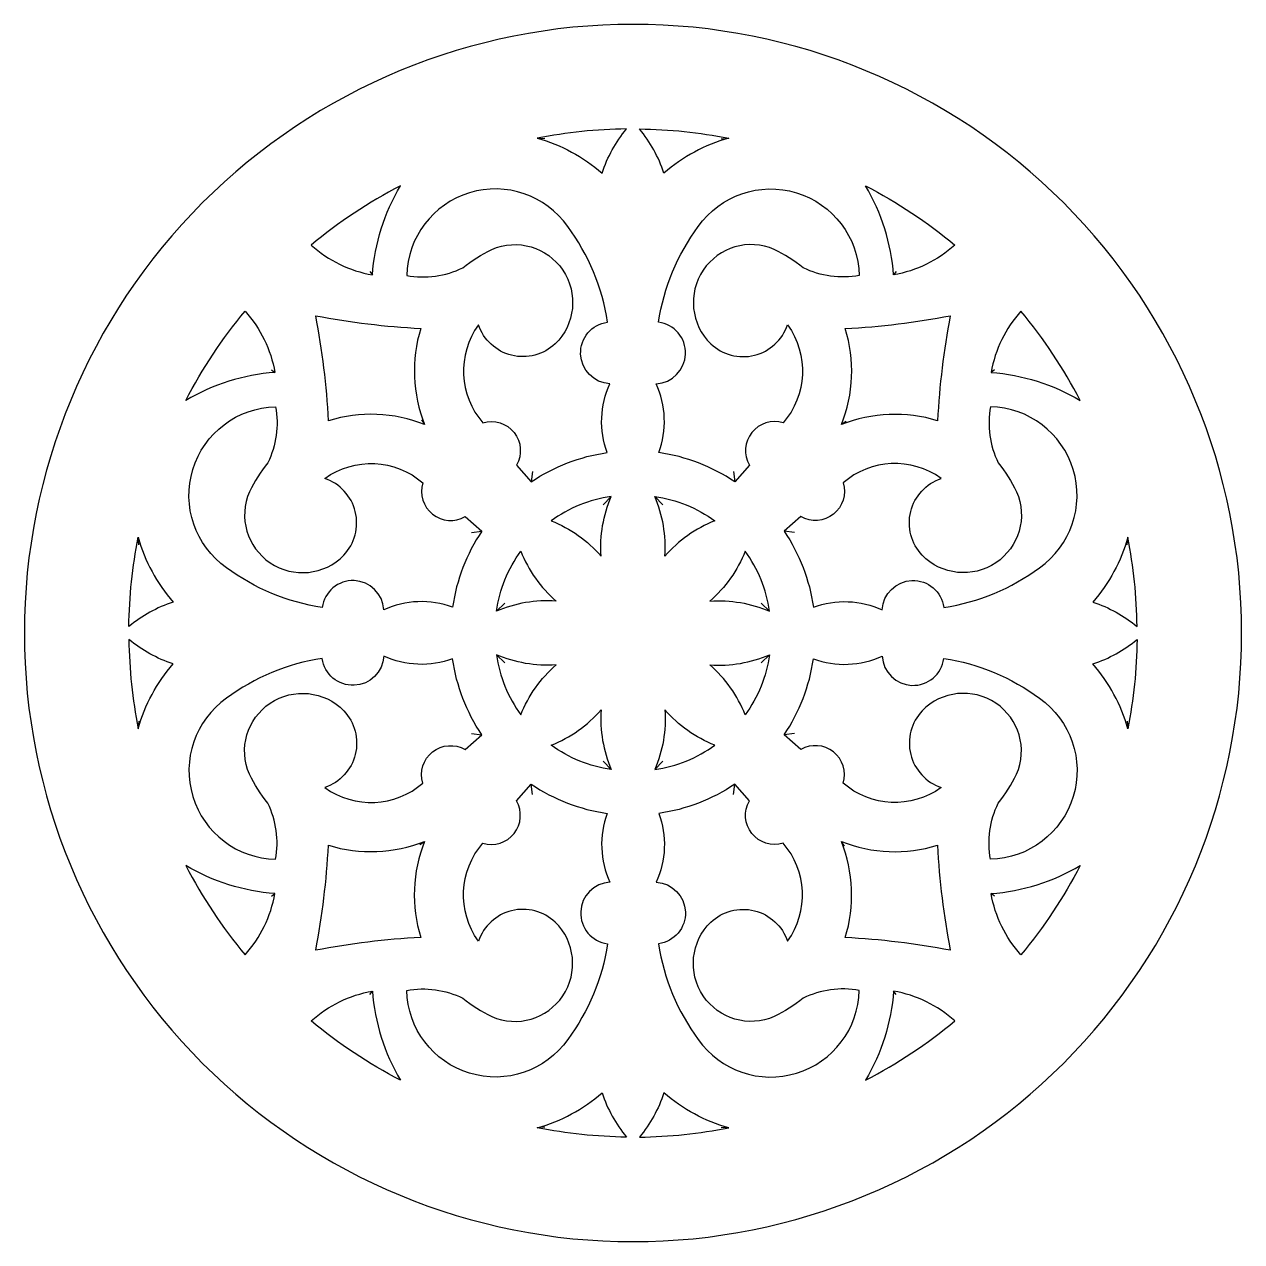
# Model space of a CAD drawing. Header units: metres. Extents: x 0 to 121, y 0 to 121.
import ezdxf

# ---------------------------------------------------------------- set-up
doc = ezdxf.new("R2010")
doc.units = ezdxf.units.M

msp = doc.modelspace()

# ---------------------------------------------------------------- linework, layer by layer
at = {"layer": 'BLACK'}
msp.add_lwpolyline([(120.75, 60.38, 0.414214), (60.38, 120.75, 0.414214), (0, 60.38, 0.414214), (60.38, 0, 0.414214)], format="xyb", close=True, dxfattribs=at)
for points in [[(51.63, 109.39), (50.88, 109.46, -0.110029), (57.31, 106, -0.092978), (59.74, 110.38, 0.044629), (50.88, 109.46)], [(69.12, 109.39), (69.87, 109.46, 0.110029), (63.44, 106, 0.092978), (61.01, 110.38, -0.044629), (69.87, 109.46)], [(34.27, 96.25), (34.52, 95.89, -0.115485), (37.31, 104.74, 0.053371), (28.44, 98.85, 0.137466), (34.52, 95.89)], [(50.39, 76.41), (50.27, 75.37, -0.113147), (57.81, 78.27, -0.19701), (58.08, 85.09, -0.909327), (57.85, 91.21, 0.121294), (53.9, 100.71, 0.722414), (37.93, 95.84, 0.160049), (43.5, 96.6, -0.058743), (46.36, 98.42, -0.83374), (52.66, 89.06, -0.54525), (45.04, 90.94, 0.347455), (45.49, 81.21, -0.682698), (48.82, 77.03), (50.27, 75.37)], [(70.36, 76.41), (70.48, 75.37, 0.113144), (62.94, 78.27, 0.197009), (62.68, 85.09, 0.909329), (62.91, 91.21, -0.121295), (66.85, 100.71, -0.722414), (82.82, 95.84, -0.160048), (77.25, 96.6, 0.058743), (74.39, 98.42, 0.83374), (68.09, 89.06, 0.545251), (75.71, 90.94, -0.347456), (75.26, 81.21, 0.682698), (71.93, 77.03), (70.48, 75.37)], [(86.48, 96.25), (86.23, 95.89, 0.115486), (83.44, 104.74, -0.053371), (92.31, 98.85, -0.137465), (86.23, 95.89)], [(24.5, 86.48), (24.86, 86.23, 0.115485), (16.01, 83.44, -0.053371), (21.9, 92.31, -0.137466), (24.86, 86.23)], [(39.38, 81.52), (39.7, 81.05, 0.171649), (30.17, 81.43, 0.035115), (28.9, 91.85, 0.035118), (39.32, 90.59, 0.169753), (39.7, 81.05)], [(81.52, 81.37), (81.05, 81.05, 0.171647), (81.43, 90.58, 0.035127), (91.85, 91.85, 0.035117), (90.59, 81.43, 0.169753), (81.05, 81.05)], [(96.25, 86.48), (95.89, 86.23, -0.115486), (104.74, 83.44, 0.053371), (98.85, 92.31, 0.137466), (95.89, 86.23)], [(44.34, 70.36), (45.38, 70.48, 0.113145), (42.48, 62.94, 0.197009), (35.66, 62.68, 0.909329), (29.55, 62.91, -0.121295), (20.04, 66.85, -0.722415), (24.92, 82.82, -0.160049), (24.15, 77.25, 0.058743), (22.33, 74.39, 0.83374), (31.69, 68.09, 0.545252), (29.81, 75.71, -0.347456), (39.54, 75.26, 0.682698), (43.72, 71.93), (45.38, 70.48)], [(76.41, 70.36), (75.37, 70.48, -0.113146), (78.27, 62.94, -0.19701), (85.09, 62.68, -0.909323), (91.21, 62.91, 0.121294), (100.71, 66.85, 0.722415), (95.84, 82.82, 0.160048), (96.6, 77.25, -0.058743), (98.42, 74.39, -0.83374), (89.06, 68.09, -0.545251), (90.94, 75.71, 0.347456), (81.21, 75.26, -0.682698), (77.03, 71.93), (75.37, 70.48)], [(57.42, 73.1), (58.22, 73.92, 0.123311), (52.26, 71.5, -0.119245), (57.21, 68.01, -0.118121), (58.22, 73.92)], [(63.33, 73.1), (62.54, 73.92, -0.12331), (68.49, 71.5, 0.119242), (63.54, 68.01, 0.118121), (62.54, 73.92)], [(11.36, 69.12), (11.29, 69.87, 0.110029), (14.75, 63.44, 0.092986), (10.37, 61.01, -0.044629), (11.29, 69.87)], [(109.39, 69.12), (109.46, 69.87, -0.110029), (106, 63.44, -0.092979), (110.38, 61.01, 0.044629), (109.46, 69.87)], [(47.65, 63.33), (46.83, 62.54, -0.123311), (49.25, 68.49, 0.119244), (52.74, 63.54, 0.118121), (46.83, 62.54)], [(73.1, 63.33), (73.92, 62.54, 0.12331), (71.5, 68.49, -0.119244), (68.01, 63.54, -0.118121), (73.92, 62.54)], [(11.36, 51.63), (11.29, 50.88, -0.110029), (14.75, 57.31, -0.092971), (10.37, 59.74, 0.044628), (11.29, 50.88)], [(109.39, 51.63), (109.46, 50.88, 0.110029), (106, 57.31, 0.092986), (110.38, 59.74, -0.044629), (109.46, 50.88)], [(44.34, 50.39), (45.38, 50.27, -0.113147), (42.48, 57.81, -0.19701), (35.66, 58.08, -0.909327), (29.55, 57.85, 0.121294), (20.04, 53.9, 0.722415), (24.92, 37.93, 0.160048), (24.15, 43.5, -0.058743), (22.33, 46.36, -0.83374), (31.69, 52.66, -0.54525), (29.81, 45.04, 0.347455), (39.54, 45.49, -0.682698), (43.72, 48.82), (45.38, 50.27)], [(47.65, 57.42), (46.83, 58.22, 0.12331), (49.25, 52.26, -0.119245), (52.74, 57.21, -0.118121), (46.83, 58.22)], [(73.1, 57.42), (73.92, 58.22, -0.123312), (71.5, 52.26, 0.119242), (68.01, 57.21, 0.118121), (73.92, 58.22)], [(76.41, 50.39), (75.37, 50.27, 0.113144), (78.27, 57.81, 0.197009), (85.09, 58.08, 0.909327), (91.21, 57.85, -0.121294), (100.71, 53.9, -0.722415), (95.84, 37.93, -0.160048), (96.6, 43.5, 0.058743), (98.42, 46.36, 0.83374), (89.06, 52.66, 0.545252), (90.94, 45.04, -0.347456), (81.21, 45.49, 0.682698), (77.03, 48.82), (75.37, 50.27)], [(57.42, 47.65), (58.22, 46.83, -0.123311), (52.26, 49.25, 0.119245), (57.21, 52.74, 0.118121), (58.22, 46.83)], [(63.33, 47.65), (62.54, 46.83, 0.12331), (68.49, 49.25, -0.119244), (63.54, 52.74, -0.118121), (62.54, 46.83)], [(50.39, 44.34), (50.27, 45.38, 0.113144), (57.81, 42.48, 0.197009), (58.08, 35.66, 0.909329), (57.85, 29.55, -0.121295), (53.9, 20.04, -0.722415), (37.93, 24.92, -0.160048), (43.5, 24.15, 0.058743), (46.36, 22.33, 0.83374), (52.66, 31.69, 0.545252), (45.04, 29.81, -0.347456), (45.49, 39.54, 0.682698), (48.82, 43.72), (50.27, 45.38)], [(70.36, 44.34), (70.48, 45.38, -0.113146), (62.94, 42.48, -0.197009), (62.68, 35.66, -0.909323), (62.91, 29.55, 0.121294), (66.85, 20.04, 0.722415), (82.82, 24.92, 0.160047), (77.25, 24.15, -0.058743), (74.39, 22.33, -0.83374), (68.09, 31.69, -0.54525), (75.71, 29.81, 0.347455), (75.26, 39.54, -0.682698), (71.93, 43.72), (70.48, 45.38)], [(39.23, 39.38), (39.7, 39.7, 0.171647), (39.32, 30.17, 0.035115), (28.9, 28.9, 0.035118), (30.16, 39.32, 0.169753), (39.7, 39.7)], [(81.37, 39.23), (81.05, 39.7, 0.171647), (90.58, 39.32, 0.035122), (91.85, 28.9, 0.035118), (81.43, 30.16, 0.169753), (81.05, 39.7)], [(24.5, 34.27), (24.86, 34.52, -0.115485), (16.01, 37.31, 0.053371), (21.9, 28.44, 0.137466), (24.86, 34.52)], [(96.25, 34.27), (95.89, 34.52, 0.115485), (104.74, 37.31, -0.053371), (98.85, 28.44, -0.137465), (95.89, 34.52)], [(34.27, 24.5), (34.52, 24.86, 0.115485), (37.31, 16.01, -0.053371), (28.44, 21.9, -0.137466), (34.52, 24.86)], [(86.48, 24.5), (86.23, 24.86, -0.115485), (83.44, 16.01, 0.053371), (92.31, 21.9, 0.137466), (86.23, 24.86)], [(51.63, 11.36), (50.88, 11.29, 0.110029), (57.31, 14.75, 0.092986), (59.74, 10.37, -0.044629), (50.88, 11.29)], [(69.12, 11.36), (69.87, 11.29, -0.110029), (63.44, 14.75, -0.092986), (61.01, 10.37, 0.044629), (69.87, 11.29)]]:
    msp.add_lwpolyline(points, format="xyb", dxfattribs=at)

doc.saveas('drawing.dxf')
